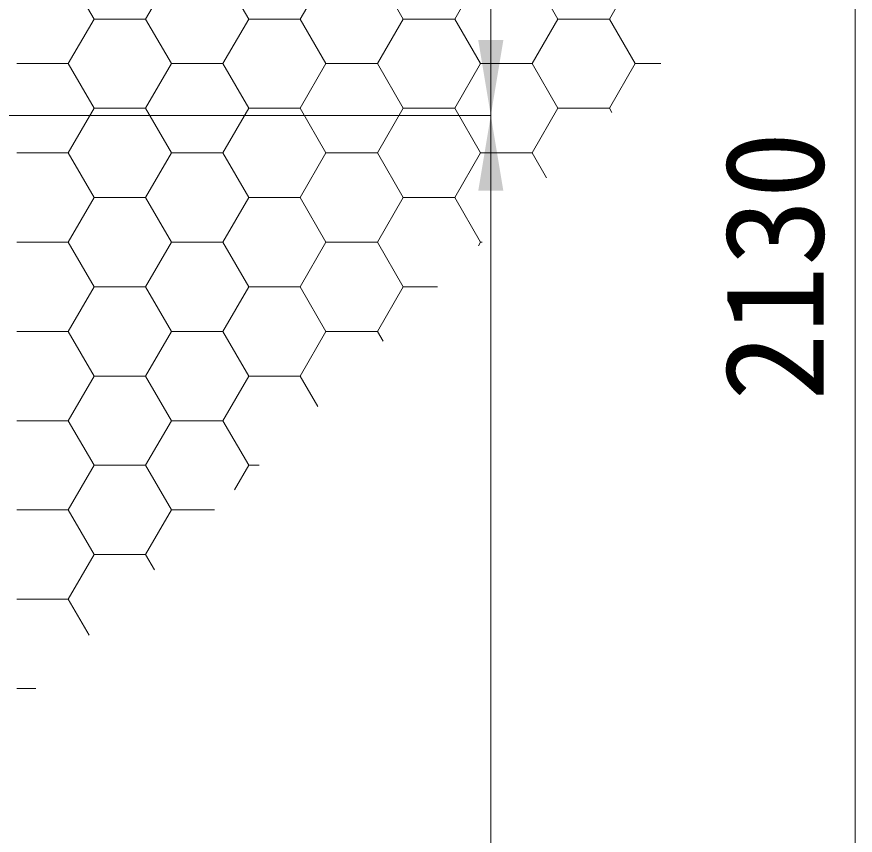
# Model space of a CAD drawing. Units: millimetres at full size, sheet at 1:30; details may follow other scales. Extents: x 47825 to 82541, y -23349 to -5561.
# Drawn here: x 53673.4 to 54034.9, y -18725.1 to -18372.1 of the extents above; entities that cross this region are included whole.
import ezdxf
from ezdxf.enums import TextEntityAlignment as Align

# ---------------------------------------------------------------- set-up
doc = ezdxf.new("R2010")
doc.units = ezdxf.units.MM
doc.header["$LTSCALE"] = 30
doc.layers.add('ハッチング', color=7, linetype='Continuous', lineweight=5)
doc.layers.add('寸法線', color=7, linetype='Continuous', lineweight=9)
doc.styles.add('ＭＳ ゴシック', font='')
doc.styles.get('ＭＳ ゴシック').set_extended_font_data('MS Gothic')

# ---------------------------------------------------------------- blocks, each defined once
blk = doc.blocks.new('filled_arrow')
at = {"color": 0, "linetype": 'Continuous', "lineweight": -2}
blk.add_solid([(7.5, 1.25), (0, 0), (7.5, -1.25)], dxfattribs=at)

msp = doc.modelspace()

# ---------------------------------------------------------------- linework, layer by layer
at = {"layer": 'ハッチング'}
for p, q in [((53706.71, -18373.04), (53695.6, -18353.79)), ((53728.94, -18373.04), (53740.05, -18353.79)), ((53773.39, -18373.04), (53762.27, -18353.79)), ((53795.61, -18373.04), (53806.72, -18353.79)), ((53840.06, -18373.04), (53828.95, -18353.79)), ((53862.29, -18373.04), (53873.4, -18353.79)), ((53906.74, -18373.04), (53895.62, -18353.79)), ((53928.96, -18373.04), (53940.07, -18353.79)), ((53695.6, -18392.29), (53706.71, -18373.04)), ((53706.71, -18373.04), (53728.94, -18373.04)), ((53740.05, -18392.29), (53728.94, -18373.04)), ((53762.27, -18392.29), (53773.39, -18373.04)), ((53773.39, -18373.04), (53795.61, -18373.04)), ((53806.72, -18392.29), (53795.61, -18373.04)), ((53828.95, -18392.29), (53840.06, -18373.04)), ((53840.06, -18373.04), (53862.29, -18373.04)), ((53873.4, -18392.29), (53862.29, -18373.04)), ((53895.62, -18392.29), (53906.74, -18373.04)), ((53906.74, -18373.04), (53928.96, -18373.04)), ((53940.07, -18392.29), (53928.96, -18373.04)), ((53673.38, -18392.29), (53695.6, -18392.29)), ((53706.71, -18411.53), (53695.6, -18392.29)), ((53728.94, -18411.53), (53740.05, -18392.29)), ((53740.05, -18392.29), (53762.28, -18392.29)), ((53773.39, -18411.53), (53762.27, -18392.29)), ((53795.61, -18411.53), (53806.72, -18392.29)), ((53806.72, -18392.29), (53828.95, -18392.29)), ((53840.06, -18411.53), (53828.95, -18392.29)), ((53862.29, -18411.53), (53873.4, -18392.29)), ((53873.4, -18392.29), (53895.62, -18392.29)), ((53906.74, -18411.53), (53895.62, -18392.29)), ((53928.96, -18411.53), (53940.07, -18392.29)), ((53940.07, -18392.29), (53951.09, -18392.29)), ((53695.6, -18430.78), (53706.71, -18411.53)), ((53706.71, -18411.53), (53728.94, -18411.53)), ((53740.05, -18430.78), (53728.94, -18411.53)), ((53762.27, -18430.78), (53773.39, -18411.53)), ((53773.39, -18411.53), (53795.61, -18411.53)), ((53806.72, -18430.78), (53795.61, -18411.53)), ((53828.95, -18430.78), (53840.06, -18411.53)), ((53840.06, -18411.53), (53862.29, -18411.53)), ((53873.4, -18430.78), (53862.29, -18411.53)), ((53895.62, -18430.78), (53906.74, -18411.53)), ((53906.74, -18411.53), (53928.96, -18411.53)), ((53930.02, -18413.36), (53928.96, -18411.53)), ((53673.38, -18430.78), (53695.6, -18430.78)), ((53706.71, -18450.03), (53695.6, -18430.78)), ((53728.94, -18450.03), (53740.05, -18430.78)), ((53740.05, -18430.78), (53762.28, -18430.78)), ((53773.39, -18450.03), (53762.27, -18430.78)), ((53795.61, -18450.03), (53806.72, -18430.78)), ((53806.72, -18430.78), (53828.95, -18430.78)), ((53840.06, -18450.03), (53828.95, -18430.78)), ((53862.29, -18450.03), (53873.4, -18430.78)), ((53873.4, -18430.78), (53895.62, -18430.78)), ((53901.83, -18441.54), (53895.62, -18430.78)), ((53695.6, -18469.28), (53706.71, -18450.03)), ((53706.71, -18450.03), (53728.94, -18450.03)), ((53740.05, -18469.28), (53728.94, -18450.03)), ((53762.27, -18469.28), (53773.39, -18450.03)), ((53773.39, -18450.03), (53795.61, -18450.03)), ((53806.72, -18469.28), (53795.61, -18450.03)), ((53828.95, -18469.28), (53840.06, -18450.03)), ((53840.06, -18450.03), (53862.29, -18450.03)), ((53873.4, -18469.28), (53862.29, -18450.03)), ((53673.38, -18469.28), (53695.6, -18469.28)), ((53706.71, -18488.52), (53695.6, -18469.28)), ((53728.94, -18488.52), (53740.05, -18469.28)), ((53740.05, -18469.28), (53762.28, -18469.28)), ((53773.39, -18488.52), (53762.27, -18469.28)), ((53795.61, -18488.52), (53806.72, -18469.28)), ((53806.72, -18469.28), (53828.95, -18469.28)), ((53840.06, -18488.52), (53828.95, -18469.28)), ((53872.45, -18470.92), (53873.4, -18469.28)), ((53873.4, -18469.28), (53874.1, -18469.28)), ((53695.6, -18507.77), (53706.71, -18488.52)), ((53706.71, -18488.52), (53728.94, -18488.52)), ((53740.05, -18507.77), (53728.94, -18488.52)), ((53762.27, -18507.77), (53773.39, -18488.52)), ((53773.39, -18488.52), (53795.61, -18488.52)), ((53806.72, -18507.77), (53795.61, -18488.52)), ((53828.95, -18507.77), (53840.06, -18488.52)), ((53840.06, -18488.52), (53854.85, -18488.52)), ((53673.38, -18507.77), (53695.6, -18507.77)), ((53706.71, -18527.02), (53695.6, -18507.77)), ((53728.94, -18527.02), (53740.05, -18507.77)), ((53740.05, -18507.77), (53762.28, -18507.77)), ((53773.39, -18527.02), (53762.27, -18507.77)), ((53795.61, -18527.02), (53806.72, -18507.77)), ((53806.72, -18507.77), (53828.95, -18507.77)), ((53831.38, -18511.99), (53828.95, -18507.77)), ((53695.6, -18546.27), (53706.71, -18527.02)), ((53706.71, -18527.02), (53728.94, -18527.02)), ((53740.05, -18546.27), (53728.94, -18527.02)), ((53762.27, -18546.27), (53773.39, -18527.02)), ((53773.39, -18527.02), (53795.61, -18527.02)), ((53803.2, -18540.17), (53795.61, -18527.02)), ((53673.38, -18546.27), (53695.6, -18546.27)), ((53706.71, -18565.51), (53695.6, -18546.27)), ((53728.94, -18565.51), (53740.05, -18546.27)), ((53740.05, -18546.27), (53762.28, -18546.27)), ((53773.39, -18565.51), (53762.27, -18546.27)), ((53695.6, -18584.76), (53706.71, -18565.51)), ((53706.71, -18565.51), (53728.94, -18565.51)), ((53740.05, -18584.76), (53728.94, -18565.51)), ((53767.28, -18576.09), (53773.39, -18565.51)), ((53773.39, -18565.51), (53777.86, -18565.51)), ((53673.38, -18584.76), (53695.6, -18584.76)), ((53706.71, -18604.01), (53695.6, -18584.76)), ((53728.94, -18604.01), (53740.05, -18584.76)), ((53740.05, -18584.76), (53758.61, -18584.76)), ((53695.6, -18623.26), (53706.71, -18604.01)), ((53706.71, -18604.01), (53728.94, -18604.01)), ((53732.75, -18610.62), (53728.94, -18604.01)), ((53673.38, -18623.26), (53695.6, -18623.26)), ((53704.57, -18638.8), (53695.6, -18623.26)), ((53673.38, -18661.75), (53681.62, -18661.75))]:
    msp.add_line(p, q, dxfattribs=at)
at = {"layer": '寸法線'}
for p, q in [((54034.94, -19544.6), (54034.94, -17414.6)), ((53877.79, -18414.6), (53877.79, -17914.6)), ((53402.33, -18414.6), (53877.79, -18414.6)), ((53402.33, -18414.6), (53877.79, -18414.6)), ((53877.79, -18414.6), (53877.79, -19414.6))]:
    msp.add_line(p, q, dxfattribs=at)

# ---------------------------------------------------------------- block references
at = {"layer": '寸法線', "xscale": 4.33, "yscale": 4.33}
for rotation in [90, 270]:
    msp.add_blockref('filled_arrow', (53877.79, -18414.6), dxfattribs=dict(at, rotation=rotation))

# ---------------------------------------------------------------- texts
at = {"layer": '寸法線', "style": 'ＭＳ ゴシック'}
msp.add_text('2130', height=42.72, rotation=90, dxfattribs=at).set_placement((53999.94, -18479.6), align=Align.MIDDLE_CENTER)

doc.saveas('drawing.dxf')
